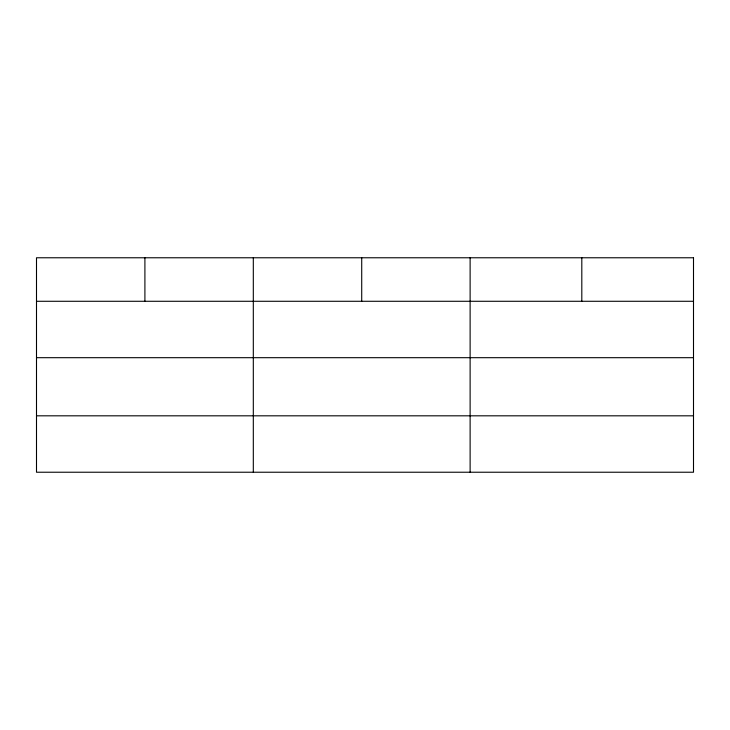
<?xml version="1.0" encoding="UTF-8"?>
<svg xmlns="http://www.w3.org/2000/svg" width="730" height="730" viewBox="0 0 730 730"><rect width="100%" height="100%" fill="white"/><g stroke="black" fill="none" stroke-linecap="round" stroke-linejoin="round"><path stroke-width="1.09" d="M36.5 301.28L693.5 301.28M36.5 357.691L693.5 357.691M36.5 415.817L693.5 415.817M581.81 257.772L581.81 301.28M470.12 257.772L470.12 472.228M361.715 257.772L361.715 301.28M253.31 257.772L253.31 472.228M144.905 257.772L144.905 301.28M693.5 257.772L36.5 257.772L36.5 472.228L693.5 472.228L693.5 257.772"/></g></svg>
